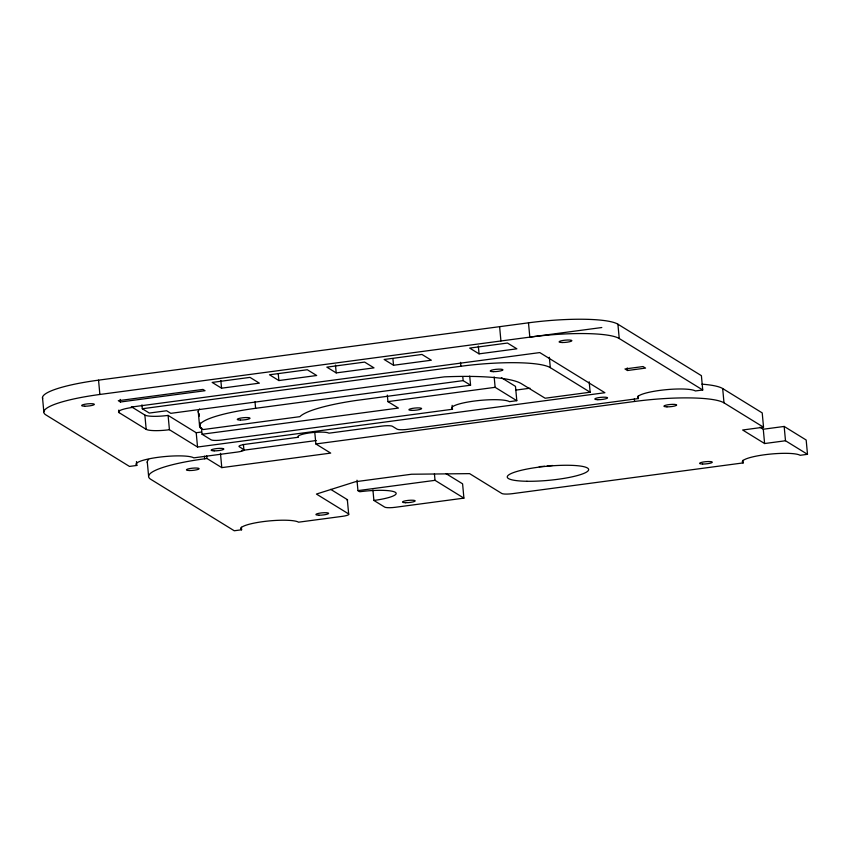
<?xml version="1.0" encoding="UTF-8"?>
<svg xmlns="http://www.w3.org/2000/svg" width="850" height="850" viewBox="0 0 850 850"><rect width="100%" height="100%" fill="white"/><g stroke="black" fill="none" stroke-linecap="round" stroke-linejoin="round"><path stroke-width="1.27" d="M42.659 398.608A74.131 12.877 -5.3 0 1 98.547 380.152L528.487 322.819A74.131 12.877 -5.3 0 1 617.907 324.211L701.399 375.668L702.727 389.98L695.374 390.957A29.463 5.121 -5.3 0 0 659.834 390.405A29.463 5.121 -5.3 0 0 638.414 398.554L407.639 429.335A8.755 1.519 -5.3 0 1 397.078 429.165L392.392 426.275A8.755 1.519 -5.3 0 0 381.831 426.116L328.929 433.171A15.757 2.741 -5.3 0 0 309.921 432.873A15.757 2.741 -5.3 0 0 298.467 437.229L245.565 444.284A8.755 1.519 -5.3 0 0 239.201 446.707L243.886 449.597L243.408 444.391M243.886 449.597A8.755 1.519 -5.3 0 1 237.522 452.019L193.779 457.853A29.463 5.121 -5.3 0 0 158.238 457.3A29.463 5.121 -5.3 0 0 136.818 465.449L129.476 466.427L45.985 414.97A74.131 12.877 -5.3 0 1 99.875 394.464L601.8 327.526M221.553 388.195L259.356 383.159L249.985 377.379L212.181 382.426L221.553 388.195L220.83 380.396M278.874 380.556L316.678 375.509L307.307 369.739L269.503 374.776L278.874 380.556L278.269 374.053M336.207 372.906L374 367.869L364.629 362.089L326.836 367.136L336.207 372.906L335.474 365.107M393.529 365.266L431.332 360.219L421.961 354.45L384.158 359.486L393.529 365.266L392.923 358.764M479.06 353.855L516.864 348.819L507.493 343.039L469.689 348.086L479.06 353.855L478.337 346.056M120.413 401.997L205.041 390.713L202.948 389.417L118.309 400.701L120.413 401.997L120.169 399.394M141.939 404.844L142.301 408.744L460.891 366.265A74.131 12.877 -5.3 0 1 550.311 367.657L590.155 392.222L589.188 381.809M199.952 422.62L200.43 427.826A74.131 12.877 -5.3 0 1 255.606 408.308L463.154 380.63L470.571 385.209L469.721 376.093M470.571 385.209L355.906 400.499A83.311 14.471 -5.3 0 0 299.901 416.659L203.235 429.547L200.43 427.826M387.324 395.112L387.929 401.614L495.136 387.324L516.8 400.679L515.483 386.368L501.394 377.687M627.491 370.515L645.554 368.103L643.036 366.552L624.973 368.964L627.491 370.515L627.258 367.912M131.314 406.693L144.861 415.044A19.263 3.347 -5.3 0 0 168.098 415.406L196.212 432.735L201.461 432.034M515.536 390.15L529.986 388.216M201.461 427.752L202.066 434.254L398.416 408.074L387.929 401.614M516.8 400.679L509.458 401.657A29.463 5.121 -5.3 0 0 473.918 401.104A29.463 5.121 -5.3 0 0 452.498 409.254L221.712 440.024A8.755 1.519 -5.3 0 1 211.151 439.864L202.066 434.254M590.155 392.222L545.137 398.225L521.422 383.701A108.981 18.923 -5.3 0 0 444.391 376.858L170.808 413.334L166.621 410.752L149.292 413.058L142.301 408.744M197.54 447.036L604.903 392.721L539.782 352.58L132.409 406.906L133.11 407.331A19.263 3.347 -5.3 0 0 120.147 410.412L119.297 410.901A19.263 3.347 -5.3 0 0 119.106 412.664L146.189 429.346A19.263 3.347 -5.3 0 0 169.426 429.717L197.54 447.036L196.212 432.735M241.453 450.521L316.243 440.544M330.661 489.345L347.331 499.619L348.659 513.931A8.755 1.519 -5.3 0 1 342.295 516.354L298.552 522.187A29.463 5.121 -5.3 0 0 263.011 521.634A29.463 5.121 -5.3 0 0 241.602 529.784L234.249 530.761L150.758 479.304A74.131 12.877 -5.3 0 1 204.648 458.798L206.964 458.49L221.786 467.627L330.682 453.103L315.86 443.966L314.776 432.257M315.86 443.966L634.589 401.466A74.131 12.877 -5.3 0 1 724.009 402.858L763.534 427.221L762.216 412.909L722.681 388.546A74.131 12.877 -5.3 0 0 701.919 384.158M763.534 427.221L742.645 430.004L764.607 443.541L785.496 440.757L807.5 454.314L806.172 440.013L784.168 426.445L763.279 429.229L759.985 427.199M356.989 480.207L357.946 490.62L435.03 480.335L463.909 498.142L462.591 483.831L445.921 473.567M463.909 498.142L395.293 507.291A8.755 1.519 -5.3 0 1 384.731 507.131L373.894 500.448L372.927 490.036M807.5 454.314L800.148 455.303A29.463 5.121 -5.3 0 0 764.607 454.75A29.463 5.121 -5.3 0 0 743.197 462.899L512.412 493.669A8.755 1.519 -5.3 0 1 501.851 493.51L469.604 473.631L411.57 474.236L355.438 481.727L316.423 494.062L348.659 513.931M528.487 322.819L529.816 337.131A74.131 12.877 -5.3 0 1 619.236 338.523L702.727 389.98M357.946 490.62L359.773 491.746A29.463 5.121 -5.3 0 1 395.314 492.299A29.463 5.121 -5.3 0 1 373.894 500.448M784.168 426.445L785.496 440.757M763.279 429.229L764.607 443.541M742.953 460.296L743.197 462.899M722.681 388.546L724.009 402.858M638.18 395.951L638.414 398.554M634.344 398.862L634.589 401.466M617.907 324.211L619.236 338.523M549.344 357.255L550.311 367.657M499.609 326.666L500.926 340.978M494.169 376.911L495.136 387.324M462.793 376.731L463.154 380.63M460.519 362.366L460.891 366.265M452.136 405.344L452.498 409.254M434.424 473.832L435.03 480.335M255 401.806L255.606 408.308M241.357 527.181L241.602 529.784M220.469 453.316L221.786 467.627M206.72 455.887L206.964 458.49M204.414 456.195L204.648 458.798M199.102 413.514L199.346 416.118M198.22 411.347L199.548 425.659M168.098 415.406L169.426 429.717M144.861 415.044L146.189 429.346M147.273 461.837L148.601 476.149M136.457 461.539L136.818 465.449M118.862 410.061L119.106 412.664M98.547 380.152L99.875 394.464M42.5 397.492L43.828 411.804M347.331 499.619A8.755 1.519 -5.3 0 1 347.246 500.416M147.433 462.942A74.131 12.877 -5.3 0 1 148.633 459.467M552.511 465.492A40.864 7.098 -5.3 0 1 547.188 466.044M544.542 466.267A40.864 7.098 -5.3 0 1 539.24 466.639M198.379 412.462A74.131 12.877 -5.3 0 1 199.591 408.988M84.692 406.194A6.418 1.116 -5.3 0 0 94.382 404.377A6.418 1.116 -5.3 0 0 84.894 404.239A6.418 1.116 -5.3 0 0 84.692 406.194M562.201 342.518A6.418 1.116 -5.3 0 0 571.891 340.701A6.418 1.116 -5.3 0 0 562.403 340.553A6.418 1.116 -5.3 0 0 562.201 342.518M214.179 450.861A6.418 1.116 -5.3 0 0 223.869 449.055A6.418 1.116 -5.3 0 0 214.381 448.906A6.418 1.116 -5.3 0 0 214.179 450.861M597.847 399.691A6.418 1.116 -5.3 0 0 607.548 397.885A6.418 1.116 -5.3 0 0 598.06 397.736A6.418 1.116 -5.3 0 0 597.847 399.691M240.348 420.07A6.418 1.116 -5.3 0 0 250.049 418.253A6.418 1.116 -5.3 0 0 240.561 418.104A6.418 1.116 -5.3 0 0 240.348 420.07M411.931 410.391A6.418 1.116 -5.3 0 0 421.621 408.584A6.418 1.116 -5.3 0 0 412.144 408.436A6.418 1.116 -5.3 0 0 411.931 410.391M405.514 502.711A6.418 1.116 -5.3 0 0 415.204 500.894A6.418 1.116 -5.3 0 0 405.726 500.756A6.418 1.116 -5.3 0 0 405.514 502.711M702.621 464.036A6.418 1.116 -5.3 0 0 712.321 462.219A6.418 1.116 -5.3 0 0 702.833 462.081A6.418 1.116 -5.3 0 0 702.621 464.036M318.952 515.196A6.418 1.116 -5.3 0 0 328.642 513.389A6.418 1.116 -5.3 0 0 319.164 513.241A6.418 1.116 -5.3 0 0 318.952 515.196M189.465 470.528A6.418 1.116 -5.3 0 0 199.155 468.722A6.418 1.116 -5.3 0 0 189.667 468.573A6.418 1.116 -5.3 0 0 189.465 470.528M493.266 371.652A6.418 1.116 -5.3 0 0 502.966 369.846A6.418 1.116 -5.3 0 0 493.478 369.697A6.418 1.116 -5.3 0 0 493.266 371.652M666.974 406.853A6.418 1.116 -5.3 0 0 676.664 405.046A6.418 1.116 -5.3 0 0 667.176 404.897A6.418 1.116 -5.3 0 0 666.974 406.853M526.947 481.27A40.864 7.098 -5.3 0 0 588.636 469.752A40.864 7.098 -5.3 0 0 528.275 468.807A40.864 7.098 -5.3 0 0 526.947 481.27"/></g></svg>
